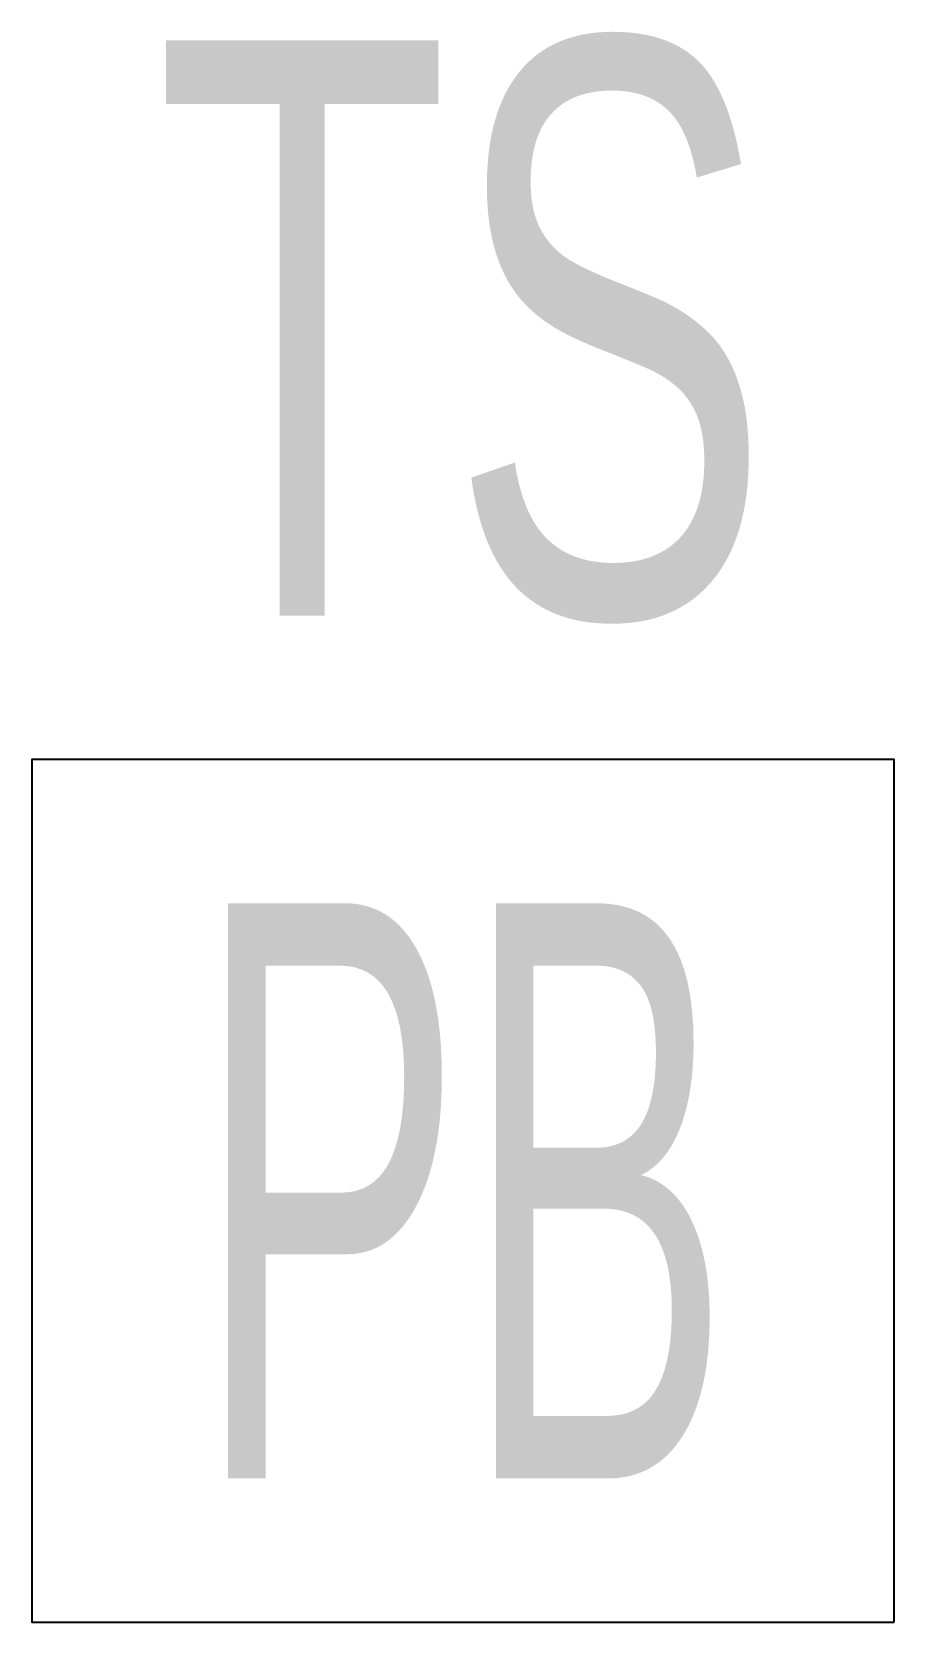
# Model space of a CAD drawing. Extents: x -1.5 to 1.5, y -1.5 to 4.03.
import ezdxf
from ezdxf.enums import TextEntityAlignment as Align

# ---------------------------------------------------------------- set-up
doc = ezdxf.new("R2010")
doc.units = 0
doc.header["$LTSCALE"] = 0.01
doc.header["$MEASUREMENT"] = 0
doc.layers.get('0').update_dxf_attribs({"lineweight": 20})
doc.styles.add('COA_Existing', font='arial.ttf', dxfattribs={"height": 2})

msp = doc.modelspace()

# ---------------------------------------------------------------- linework, layer by layer
at = {"color": 0, "linetype": 'ByBlock', "lineweight": -2, "flags": 128}
msp.add_lwpolyline([(1.5, -1.5), (1.5, 1.5), (-1.5, 1.5), (-1.5, -1.5)], close=True, dxfattribs=at)

# ---------------------------------------------------------------- texts
at = {"color": 0, "linetype": 'ByBlock', "lineweight": -2, "style": 'COA_Existing'}
for s, width, p in [('TS', 0.6, (0, 2)), ('PB', 0.5, (0, -1))]:
    msp.add_text(s, height=2, dxfattribs=dict(at, width=width)).set_placement(p, align=Align.CENTER)

doc.saveas('drawing.dxf')
